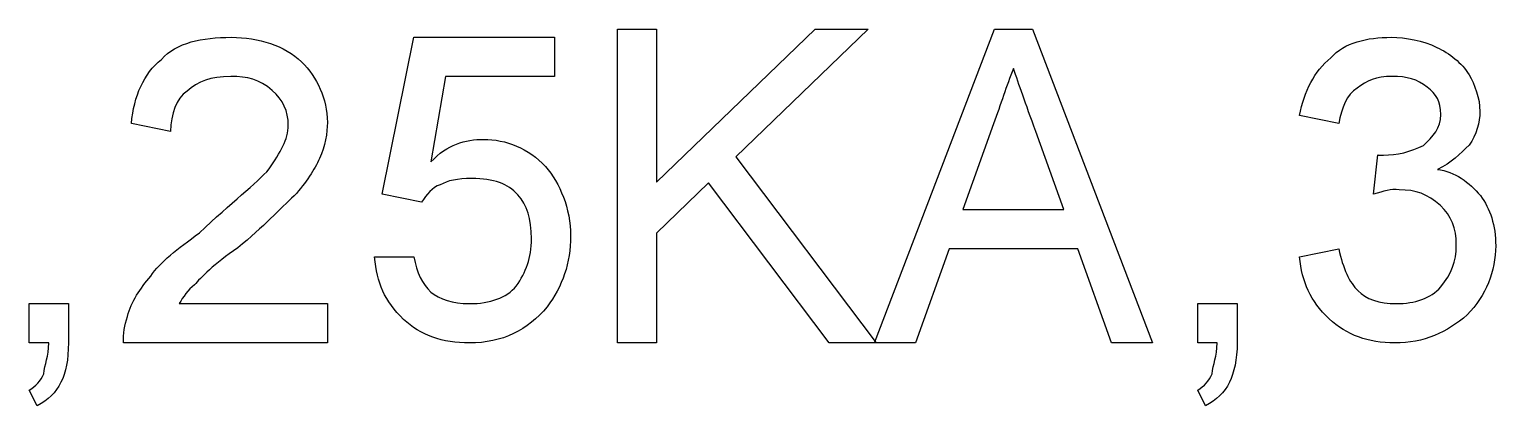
# Model space of a CAD drawing. Header units: millimetres. Extents: x 12 to 286, y 8 to 173.
# Drawn here: x 162.35 to 168.94, y 137.34 to 139.03 of the extents above; entities that cross this region are included whole.
import ezdxf

# ---------------------------------------------------------------- set-up
doc = ezdxf.new("R2010")
doc.units = ezdxf.units.MM
doc.layers.get('0').update_dxf_attribs({"linetype": 'CONTINUOUS'})

msp = doc.modelspace()

# ---------------------------------------------------------------- linework, layer by layer
at = {"color": 0}
for p, q in [((164.994, 137.619), (164.994, 139.03)), ((164.994, 139.03), (165.17, 139.03)), ((165.17, 139.03), (165.17, 138.343)), ((165.17, 138.343), (165.883, 139.03)), ((166.122, 139.03), (165.527, 138.456)), ((165.883, 139.03), (166.122, 139.03)), ((166.15, 137.619), (166.69, 139.03)), ((166.69, 139.03), (166.861, 139.03)), ((166.861, 139.03), (167.401, 137.619)), ((163.935, 138.289), (164.078, 138.994)), ((164.078, 138.994), (164.711, 138.994)), ((164.711, 138.994), (164.711, 138.818)), ((164.221, 138.818), (164.155, 138.434)), ((164.711, 138.818), (164.221, 138.818)), ((162.983, 138.571), (162.807, 138.606)), ((166.686, 138.605), (166.548, 138.219)), ((168.239, 138.606), (168.063, 138.642)), ((167.002, 138.219), (166.876, 138.571)), ((165.527, 138.456), (166.158, 137.619)), ((168.396, 138.289), (168.415, 138.465)), ((164.112, 138.253), (163.935, 138.289)), ((165.404, 138.339), (165.17, 138.113)), ((165.946, 137.619), (165.404, 138.339)), ((166.548, 138.219), (167.002, 138.219)), ((165.17, 138.113), (165.17, 137.619)), ((166.486, 138.042), (166.335, 137.619)), ((167.065, 138.042), (166.486, 138.042)), ((167.217, 137.619), (167.065, 138.042)), ((168.063, 138.006), (168.239, 138.042)), ((163.901, 138.006), (164.078, 138.006)), ((162.348, 137.619), (162.348, 137.796)), ((162.348, 137.796), (162.524, 137.796)), ((162.524, 137.796), (162.524, 137.619)), ((163.022, 137.796), (163.689, 137.796)), ((163.689, 137.796), (163.689, 137.619)), ((167.605, 137.619), (167.605, 137.796)), ((167.605, 137.796), (167.782, 137.796)), ((167.782, 137.796), (167.782, 137.619)), ((162.436, 137.619), (162.348, 137.619)), ((163.689, 137.619), (162.771, 137.619)), ((165.17, 137.619), (164.994, 137.619)), ((166.158, 137.619), (165.946, 137.619)), ((166.335, 137.619), (166.15, 137.619)), ((167.401, 137.619), (167.217, 137.619)), ((167.692, 137.619), (167.605, 137.619)), ((162.384, 137.337), (162.348, 137.407)), ((167.64, 137.337), (167.605, 137.407))]:
    msp.add_line(p, q, dxfattribs=at)
for points in [[(162.942, 138.895), (163.011, 138.971), (163.125, 138.994), (163.256, 138.994)], [(163.256, 138.994), (163.382, 138.994), (163.495, 138.957), (163.573, 138.884)], [(168.203, 138.902), (168.265, 138.971), (168.366, 138.994), (168.475, 138.994)], [(168.475, 138.994), (168.541, 138.994), (168.618, 138.979), (168.68, 138.949)], [(168.68, 138.949), (168.738, 138.923), (168.792, 138.879), (168.825, 138.826)], [(162.807, 138.606), (162.819, 138.733), (162.863, 138.829), (162.942, 138.895)], [(163.573, 138.884), (163.642, 138.812), (163.689, 138.72), (163.689, 138.611)], [(168.063, 138.642), (168.083, 138.753), (168.13, 138.84), (168.203, 138.902)], [(163.254, 138.818), (163.164, 138.818), (163.106, 138.796), (163.058, 138.752)], [(163.441, 138.755), (163.382, 138.806), (163.33, 138.818), (163.254, 138.818)], [(166.776, 138.854), (166.743, 138.775), (166.719, 138.693), (166.686, 138.605)], [(166.876, 138.571), (166.829, 138.7), (166.8, 138.782), (166.776, 138.854)], [(168.48, 138.818), (168.407, 138.818), (168.365, 138.8), (168.322, 138.766)], [(168.637, 138.77), (168.593, 138.806), (168.545, 138.818), (168.48, 138.818)], [(168.825, 138.826), (168.851, 138.783), (168.874, 138.719), (168.874, 138.661)], [(163.058, 138.752), (163.008, 138.719), (162.985, 138.649), (162.983, 138.571)], [(163.513, 138.599), (163.513, 138.662), (163.489, 138.712), (163.441, 138.755)], [(168.322, 138.766), (168.275, 138.736), (168.252, 138.678), (168.239, 138.606)], [(168.698, 138.647), (168.698, 138.707), (168.678, 138.737), (168.637, 138.77)], [(163.689, 138.611), (163.689, 138.566), (163.678, 138.502), (163.654, 138.449)], [(168.62, 138.508), (168.664, 138.548), (168.698, 138.585), (168.698, 138.647)], [(168.874, 138.661), (168.874, 138.611), (168.858, 138.555), (168.826, 138.509)], [(163.427, 138.402), (163.477, 138.478), (163.513, 138.533), (163.513, 138.599)], [(164.155, 138.434), (164.228, 138.512), (164.309, 138.535), (164.392, 138.535)], [(164.392, 138.535), (164.491, 138.535), (164.594, 138.496), (164.67, 138.413)], [(168.44, 138.464), (168.498, 138.464), (168.566, 138.479), (168.62, 138.508)], [(168.826, 138.509), (168.786, 138.472), (168.746, 138.428), (168.683, 138.4)], [(163.654, 138.449), (163.631, 138.4), (163.594, 138.34), (163.54, 138.281)], [(164.67, 138.413), (164.735, 138.337), (164.783, 138.227), (164.783, 138.099)], [(168.415, 138.465), (168.414, 138.464), (168.433, 138.464), (168.44, 138.464)], [(163.113, 138.114), (163.257, 138.252), (163.371, 138.336), (163.427, 138.402)], [(164.339, 138.359), (164.273, 138.359), (164.23, 138.35), (164.197, 138.33)], [(164.546, 138.286), (164.502, 138.336), (164.437, 138.359), (164.339, 138.359)], [(168.683, 138.4), (168.759, 138.391), (168.829, 138.341), (168.876, 138.282)], [(163.54, 138.281), (163.478, 138.224), (163.402, 138.143), (163.286, 138.047)], [(164.197, 138.33), (164.159, 138.321), (164.136, 138.285), (164.112, 138.253)], [(164.607, 138.088), (164.607, 138.18), (164.586, 138.238), (164.546, 138.286)], [(168.511, 138.308), (168.472, 138.314), (168.442, 138.301), (168.396, 138.289)], [(168.697, 138.237), (168.636, 138.29), (168.587, 138.308), (168.511, 138.308)], [(168.876, 138.282), (168.921, 138.224), (168.945, 138.147), (168.945, 138.056)], [(168.768, 138.06), (168.768, 138.137), (168.745, 138.191), (168.697, 138.237)], [(162.894, 137.92), (162.936, 137.983), (163.015, 138.042), (163.113, 138.114)], [(164.539, 137.875), (164.582, 137.938), (164.607, 138), (164.607, 138.088)], [(164.783, 138.099), (164.783, 137.982), (164.747, 137.871), (164.677, 137.782)], [(163.286, 138.047), (163.178, 137.976), (163.118, 137.91), (163.091, 137.881)], [(168.239, 138.042), (168.258, 137.954), (168.287, 137.891), (168.326, 137.854)], [(168.699, 137.871), (168.745, 137.932), (168.768, 137.984), (168.768, 138.06)], [(168.945, 138.056), (168.945, 137.942), (168.902, 137.831), (168.817, 137.746)], [(164.032, 137.725), (163.946, 137.808), (163.912, 137.889), (163.901, 138.006)], [(164.078, 138.006), (164.09, 137.936), (164.116, 137.884), (164.155, 137.848)], [(168.196, 137.727), (168.11, 137.809), (168.074, 137.892), (168.063, 138.006)], [(162.79, 137.738), (162.806, 137.808), (162.847, 137.862), (162.894, 137.92)], [(163.091, 137.881), (163.062, 137.859), (163.04, 137.825), (163.022, 137.796)], [(164.155, 137.848), (164.192, 137.818), (164.253, 137.796), (164.328, 137.796)], [(164.328, 137.796), (164.422, 137.796), (164.494, 137.822), (164.539, 137.875)], [(168.326, 137.854), (168.359, 137.818), (168.422, 137.796), (168.498, 137.796)], [(168.498, 137.796), (168.582, 137.796), (168.652, 137.82), (168.699, 137.871)], [(164.677, 137.782), (164.592, 137.677), (164.476, 137.619), (164.328, 137.619)], [(168.817, 137.746), (168.727, 137.666), (168.622, 137.619), (168.491, 137.619)], [(162.771, 137.619), (162.77, 137.661), (162.777, 137.699), (162.79, 137.738)], [(164.328, 137.619), (164.206, 137.619), (164.108, 137.654), (164.032, 137.725)], [(168.491, 137.619), (168.371, 137.619), (168.275, 137.655), (168.196, 137.727)], [(162.413, 137.48), (162.417, 137.523), (162.435, 137.559), (162.436, 137.619)], [(162.524, 137.619), (162.524, 137.545), (162.513, 137.486), (162.49, 137.442)], [(167.669, 137.48), (167.674, 137.523), (167.691, 137.559), (167.692, 137.619)], [(167.782, 137.619), (167.782, 137.545), (167.769, 137.486), (167.747, 137.442)], [(162.348, 137.407), (162.377, 137.424), (162.399, 137.448), (162.413, 137.48)], [(162.49, 137.442), (162.468, 137.396), (162.432, 137.361), (162.384, 137.337)], [(167.605, 137.407), (167.634, 137.424), (167.655, 137.448), (167.669, 137.48)], [(167.747, 137.442), (167.724, 137.396), (167.689, 137.361), (167.64, 137.337)]]:
    msp.add_open_spline(points, degree=3, dxfattribs=at)

doc.saveas('drawing.dxf')
